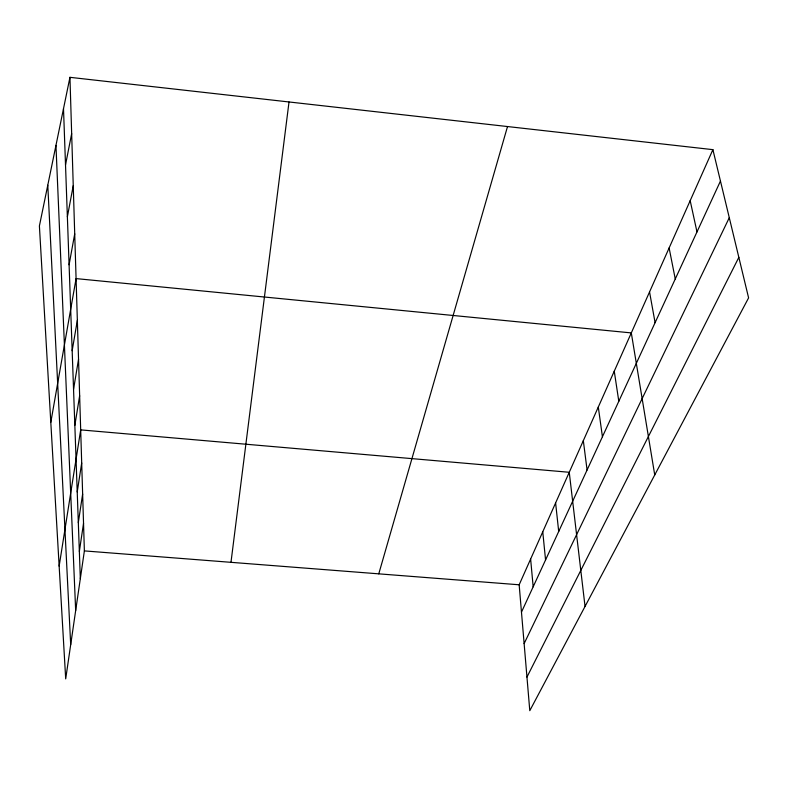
<?xml version="1.0" encoding="UTF-8"?>
<svg xmlns="http://www.w3.org/2000/svg" width="788" height="788" viewBox="0 0 788 788"><rect width="100%" height="100%" fill="white"/><g stroke="black" fill="none" stroke-linecap="round" stroke-linejoin="round"><path stroke-width="1.18" d="M230.982 562.327L289.019 101.967M69.945 77.323L84.375 550.901L65.7 678.892L39.4 225.969L69.945 77.323L712.894 149.651L748.6 297.874L529.792 710.678L519.164 584.785L712.894 149.651M79.352 551.462L83.538 523.291M78.317 522.602L82.642 494.027M77.224 491.919L81.696 462.95M59.149 566.129L80.691 429.884L569.251 472.278L585.041 606.445M74.84 425.421L79.647 395.694M73.55 389.321L78.534 359.249M72.161 350.709L77.352 320.302M50.806 422.329L76.081 278.597L631.306 332.91L654.739 474.957M69.088 264.788L74.722 233.829M67.374 216.818L73.245 185.643M65.512 164.948L71.669 133.635M378.772 573.841L507.511 126.543M521.469 612.138L720.459 181.063M524.128 643.589L729.284 217.705M526.955 677.069L738.839 257.371M84.375 550.901L519.164 584.785M690.18 200.664L696.986 231.908M669.12 247.964L675.257 278.982M649.548 291.934L655.094 322.666M614.256 371.187L618.807 401.269M598.299 407.032L602.426 436.759M583.327 440.659L587.08 470.012M555.609 502.931L558.702 531.496M542.755 531.801L545.562 559.963M530.629 559.037L533.171 586.804M47.782 185.21L70.693 644.673M55.958 145.386L75.668 610.611M63.503 108.705L80.327 578.668"/></g></svg>
